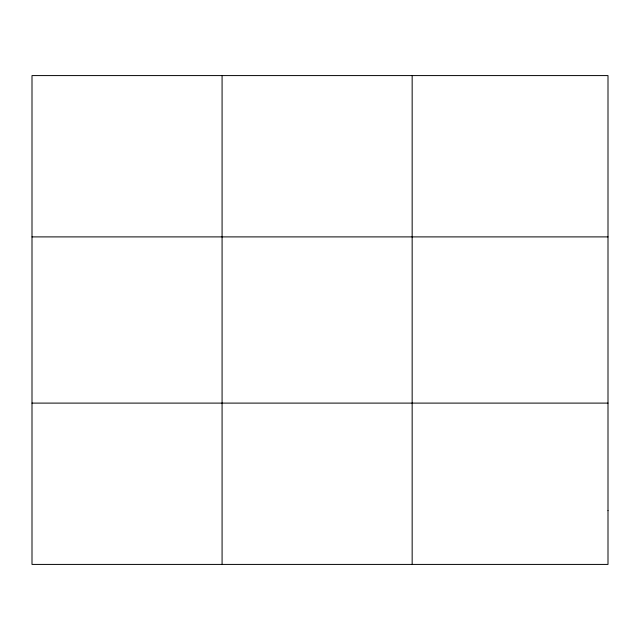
<?xml version="1.0" encoding="UTF-8"?>
<svg xmlns="http://www.w3.org/2000/svg" width="640" height="640" viewBox="0 0 640 640"><rect width="100%" height="100%" fill="white"/><g stroke="black" fill="none" stroke-linecap="round" stroke-linejoin="round"><path stroke-width="0.96" d="M222.08 564.416L222.08 75.584M412.16 564.416L412.16 75.584M32 236.896L608 236.896M32 403.104L608 403.104M608 510.64L608 564.416L32 564.416L32 75.584L608 75.584L608 510.64"/></g></svg>
